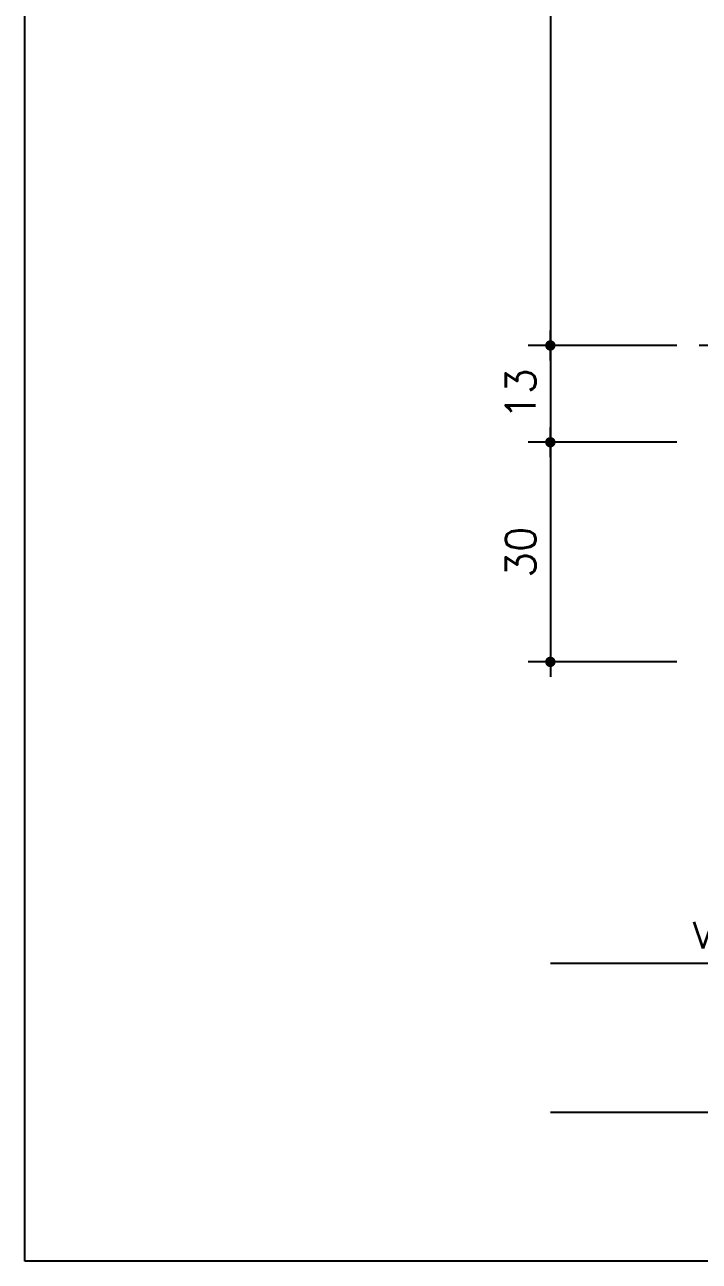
# Model space of a CAD drawing. Extents: x 0 to 1130, y -960 to 577.
# Drawn here: x 230 to 275.3, y -320 to -237 of the extents above; entities that cross this region are included whole.
import ezdxf

# ---------------------------------------------------------------- set-up
doc = ezdxf.new("R2010")
doc.units = 0
doc.header["$LTSCALE"] = 7.5
doc.header["$MEASUREMENT"] = 0
doc.layers.get('0').update_dxf_attribs({"linetype": 'CONTINUOUS'})
doc.layers.get('DEFPOINTS').update_dxf_attribs({"linetype": 'CONTINUOUS'})
doc.layers.add('MARCHIO', color=7, linetype='CONTINUOUS')
doc.layers.add('QUOTE', color=254, linetype='CONTINUOUS')
doc.styles.get("Standard").update_dxf_attribs({"font": 'romans.shx'})
doc.dimstyles.new('SCALA_1-2$0', dxfattribs={"dimtxt": 2, "dimasz": 1, "dimexe": 1.5, "dimexo": 1.5, "dimgap": 1, "dimtad": 3, "dimlfac": 2, "dimdsep": 46, "dimtxsty": 'Standard', "dimblk1": 'PUNTO', "dimblk2": 'PUNTO', "dimsah": 1, "dimcen": 0, "dimclrt": 2, "dimaunit": 1, "dimadec": 0, "dimazin": 0, "dimtfac": 0.7, "dimtmove": 0, "dimatfit": 3, "dimldrblk": 'PUNTO', "dimfxl": 1, "dimtolj": 2, "dimarcsym": 0})

# ---------------------------------------------------------------- blocks, each defined once
blk = doc.blocks.new('PUNTO')
blk.add_line((-1, 0), (1, 0))
at = {"const_width": 0.35}
blk.add_lwpolyline([(-0.175, 0, 1), (0.175, 0, 1)], format="xyb", close=True, dxfattribs=at)
blk = doc.blocks.new('*D103')
at = {"layer": 'DEFPOINTS', "color": 0, "transparency": 16777216}
for p in [(302.297, -279.25), (265.297, -281), (265.297, -300)]:
    blk.add_point(p, dxfattribs=at)
at = {"layer": 'QUOTE', "color": 0, "lineweight": -2, "transparency": 16777216}
for p, q in [((302.297, -280.75), (302.297, -301.5)), ((301.297, -300), (265.297, -300))]:
    blk.add_line(p, q, dxfattribs=at)
blk.add_blockref('PUNTO', (302.297, -300), dxfattribs=at)
at = {"layer": 'QUOTE', "color": 2, "transparency": 16777216, "insert": (283.297, -298.1), "char_height": 1.8, "attachment_point": 5}
blk.add_mtext('\\A2;VETRO ML-22', dxfattribs=at)
blk = doc.blocks.new('_None')
blk = doc.blocks.new('*D104')
at = {"layer": 'DEFPOINTS', "color": 0, "transparency": 16777216}
for p in [(265.297, -281), (307.797, -306.004), (265.297, -310)]:
    blk.add_point(p, dxfattribs=at)
at = {"layer": 'QUOTE', "color": 0, "lineweight": -2, "transparency": 16777216}
for p, q in [((307.797, -307.504), (307.797, -311.5)), ((306.797, -310), (265.297, -310))]:
    blk.add_line(p, q, dxfattribs=at)
blk.add_blockref('PUNTO', (307.797, -310), dxfattribs=at)
at = {"layer": 'QUOTE', "color": 2, "transparency": 16777216, "insert": (286.047, -308.1), "char_height": 1.8, "attachment_point": 5}
blk.add_mtext('\\A2;ML', dxfattribs=at)
blk = doc.blocks.new('*D105')
at = {"layer": 'DEFPOINTS', "color": 0, "transparency": 16777216}
for p in [(275.297, -206), (265.297, -258.5), (275.297, -258.5)]:
    blk.add_point(p, dxfattribs=at)
at = {"layer": 'QUOTE', "color": 0, "lineweight": -2, "transparency": 16777216}
for p, q in [((273.797, -206), (263.797, -206)), ((265.297, -207), (265.297, -257.5)), ((273.797, -258.5), (263.797, -258.5))]:
    blk.add_line(p, q, dxfattribs=at)
for p, rotation in [((265.297, -206), 90), ((265.297, -258.5), 270)]:
    blk.add_blockref('PUNTO', p, dxfattribs=dict(at, rotation=rotation))
at = {"layer": 'QUOTE', "color": 2, "transparency": 16777216, "insert": (263.297, -232.25), "char_height": 2, "attachment_point": 5, "rotation": 90}
blk.add_mtext('\\A2;105', dxfattribs=at)
blk = doc.blocks.new('*D106')
at = {"layer": 'DEFPOINTS', "color": 0, "transparency": 16777216}
for p in [(275.297, -258.5), (265.297, -265), (275.297, -265)]:
    blk.add_point(p, dxfattribs=at)
at = {"layer": 'QUOTE', "color": 0, "lineweight": -2, "transparency": 16777216}
for p, q in [((273.797, -258.5), (263.797, -258.5)), ((265.297, -259.5), (265.297, -264)), ((273.797, -265), (263.797, -265))]:
    blk.add_line(p, q, dxfattribs=at)
for p, rotation in [((265.297, -258.5), 90), ((265.297, -265), 270)]:
    blk.add_blockref('PUNTO', p, dxfattribs=dict(at, rotation=rotation))
at = {"layer": 'QUOTE', "color": 2, "transparency": 16777216, "insert": (263.297, -261.75), "char_height": 2, "attachment_point": 5, "rotation": 90}
blk.add_mtext('\\A2;13', dxfattribs=at)
blk = doc.blocks.new('*D107')
at = {"layer": 'DEFPOINTS', "color": 0, "transparency": 16777216}
for p in [(275.297, -265), (265.297, -279.75), (275.297, -279.75)]:
    blk.add_point(p, dxfattribs=at)
at = {"layer": 'QUOTE', "color": 0, "lineweight": -2, "transparency": 16777216}
for p, q in [((273.797, -265), (263.797, -265)), ((265.297, -266), (265.297, -278.75)), ((273.797, -279.75), (263.797, -279.75))]:
    blk.add_line(p, q, dxfattribs=at)
for p, rotation in [((265.297, -265), 90), ((265.297, -279.75), 270)]:
    blk.add_blockref('PUNTO', p, dxfattribs=dict(at, rotation=rotation))
at = {"layer": 'QUOTE', "color": 2, "transparency": 16777216, "insert": (263.297, -272.375), "char_height": 2, "attachment_point": 5, "rotation": 90}
blk.add_mtext('\\A2;30', dxfattribs=at)

msp = doc.modelspace()

# ---------------------------------------------------------------- linework, layer by layer
at = {"layer": 'MARCHIO'}
msp.add_lwpolyline([(230, -320), (230, -23), (440, -23), (440, -320)], close=True, dxfattribs=at)
at = {"layer": 'QUOTE'}
msp.add_line((292.2539, -258.5), (275.2974, -258.5), dxfattribs=at)

# ---------------------------------------------------------------- dimensions: what is measured, and where the dimension line sits
for base, p1, p2, picture, middle in [((265.2974, -258.5), (275.2974, -206), (275.2974, -258.5), '*D105', (263.2974, -232.25)), ((265.2974, -265), (275.2974, -258.5), (275.2974, -265), '*D106', (263.2974, -261.75))]:
    dim = msp.add_linear_dim(base=base, p1=p1, p2=p2, angle=90, dimstyle='SCALA_1-2$0', dxfattribs=at)
    dim.commit()
    dim.dimension.update_dxf_attribs({"geometry": picture, "text_midpoint": middle})
dim = msp.add_linear_dim(base=(265.2974432438, -279.7499997798), p1=(275.2974432438, -264.9999997798), p2=(275.2974432438, -279.7499997798), angle=90, dimstyle='SCALA_1-2$0', override={"dimdec": 0}, dxfattribs=at)
dim.commit()
dim.dimension.update_dxf_attribs({"geometry": '*D107', "text_midpoint": (263.2974432438, -272.3749997798)})
for base, p1, text, override, picture, middle in [((265.2974, -300), (302.2974, -279.25), 'VETRO ML-22', {"dimtxt": 1.8, "dimblk2": 'None', "dimse2": 1, "dimsd2": 0}, '*D103', (283.2974, -298.1)), ((265.2974, -310), (307.7974, -306.0043), 'ML', {"dimtxt": 1.8, "dimblk2": 'None', "dimse2": 1}, '*D104', (286.0474, -308.1))]:
    dim = msp.add_linear_dim(base=base, p1=p1, p2=(265.2974, -281), text=text, dimstyle='SCALA_1-2$0', override=override, dxfattribs=at)
    dim.commit()
    dim.dimension.update_dxf_attribs({"geometry": picture, "text_midpoint": middle})

doc.saveas('drawing.dxf')
